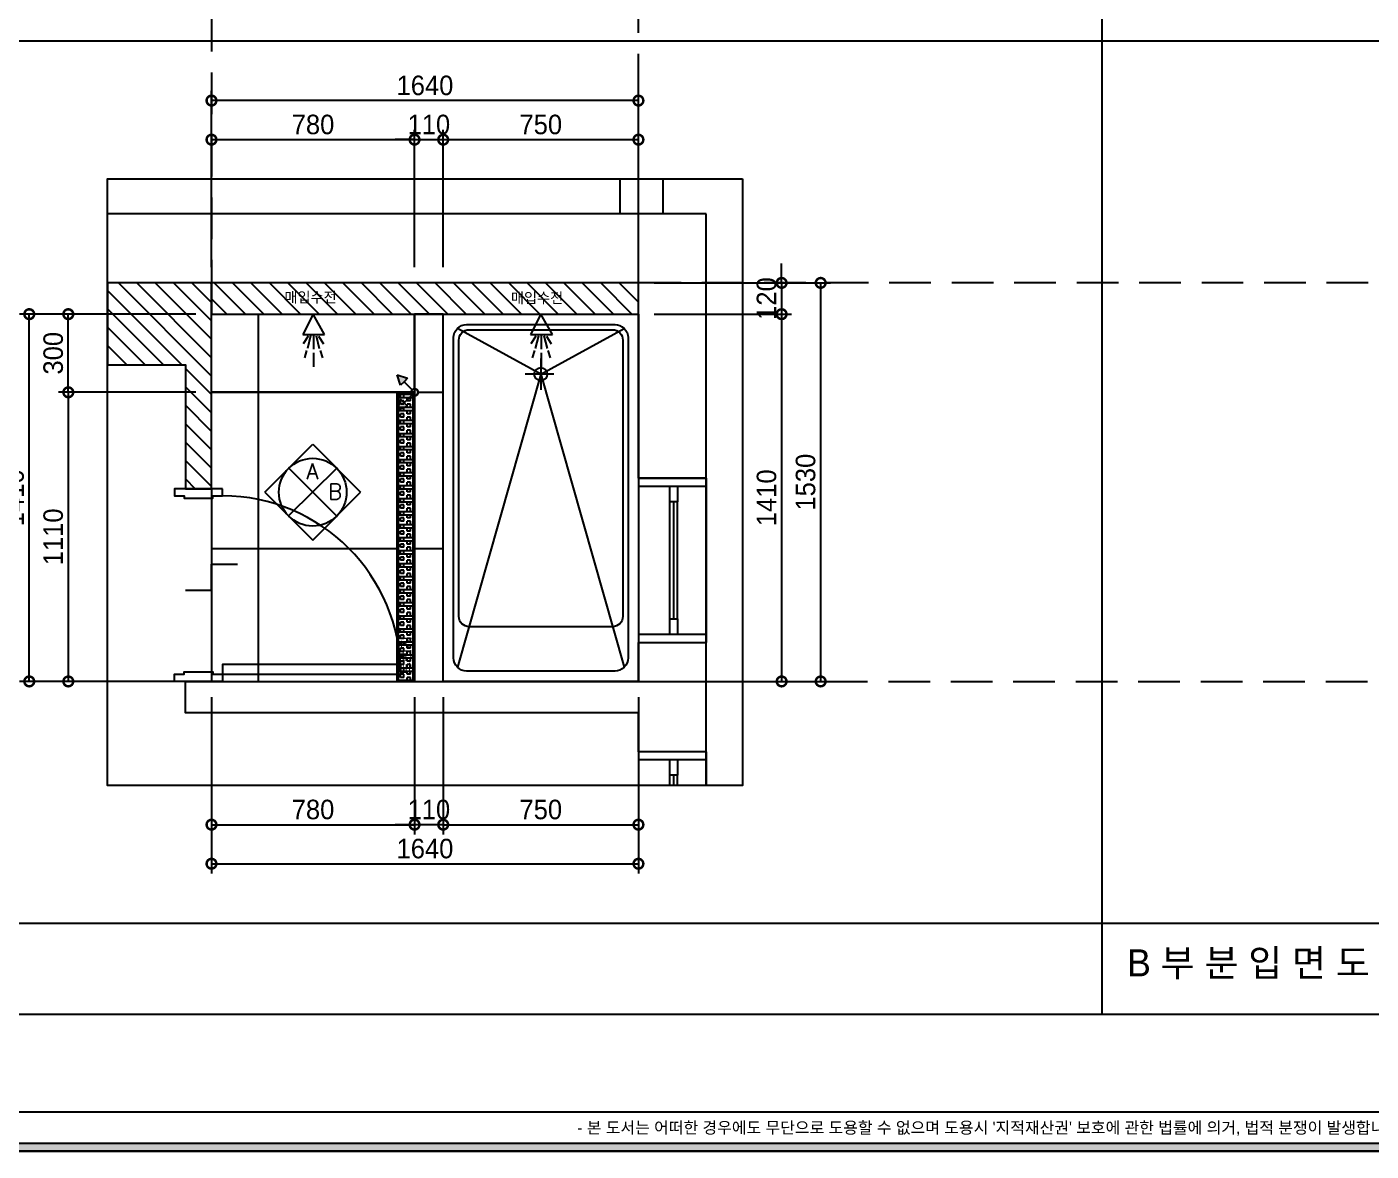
# Model space of a CAD drawing. Header units: inches. Extents: x 45519 to 207552, y -100391 to 47052.
# Drawn here: x 196174 to 201338, y 27647 to 31963 of the extents above; entities that cross this region are included whole.
import ezdxf
from ezdxf.enums import TextEntityAlignment as Align

# ---------------------------------------------------------------- set-up
doc = ezdxf.new("R2010")
doc.units = ezdxf.units.IN
doc.header["$LTSCALE"] = 100
doc.header["$MEASUREMENT"] = 0
doc.header["$PDSIZE"] = 700.071425
doc.linetypes.add('DASHEDX2', pattern=[1.5, 1, -0.5])
doc.linetypes.add('DH-HID2', pattern=[1.2, 0.8, -0.4])
for name, color, linetype in [('0-ELC TEXT', 7, 'Continuous'), ('03-WAL NEW', 3, 'Continuous'), ('07-DIM WAL', 5, 'Continuous'), ('08-HAT', 8, 'Continuous'), ('2-con', 2, 'Continuous'), ('4-win', 4, 'Continuous'), ('7', 7, 'Continuous'), ('BATH', 4, 'Continuous'), ('CO-BATH', 6, 'Continuous'), ('CO-DO-FR', 7, 'Continuous'), ('CO-DOOR', 8, 'Continuous'), ('F-SYM', 7, 'Continuous'), ('fin', 5, 'Continuous'), ('FORM(YOURNAME)-11', 1, 'Continuous'), ('TOILET-1', 6, 'Continuous'), ('TT1', 7, 'Continuous'), ('도면층4', 4, 'Continuous'), ('도면층5', 5, 'Continuous')]:
    doc.layers.add(name, color=color, linetype=linetype)
doc.styles.add('ROMANS', font='romans')
doc.styles.add('YOURNAME', font='HY울릉도M.TTF')
doc.styles.add('스타일1', font='HY울릉도M.TTF')
doc.styles.add('코레일둥고', font='Korail_Round_Gothic_Medium.ttf')
doc.dimstyles.new('30', dxfattribs={"dimscale": 30, "dimtxt": 2.5, "dimasz": 2.5, "dimexe": 1.25, "dimexo": 2, "dimtad": 1, "dimdec": 0, "dimtxsty": '스타일1', "dimblk": 'DOTSMALL', "dimcen": 2.5, "dimclrd": 1, "dimclre": 1, "dimclrt": 7, "dimadec": 0, "dimazin": 0, "dimtfac": 1, "dimtdec": 0, "dimtix": 1, "dimtmove": 0, "dimatfit": 3, "dimldrblk": 'DOTSMALL', "dimfxl": 0, "dimarcsym": 0})

# ---------------------------------------------------------------- blocks, each defined once
blk = doc.blocks.new('AC-8')
at = {"layer": 'BATH'}
for p, q in [((-50.8, 54), (-0.1, 142.7)), ((-0.1, 142.7), (45.4, 54)), ((45.4, 54), (-50.8, 54)), ((-24.7, 46.5), (-46.3, 12.2)), ((-13.5, 47.3), (-27.7, -7.9)), ((-1.6, 49.5), (-1.6, -10.8)), ((10.4, 47.3), (24.5, -7.9)), ((21.6, 46.5), (43.2, 12.2)), ((-31.4, -16.2), (-41.1, -49)), ((-1.6, -27.3), (-1.6, -88.5)), ((28.3, -16.2), (38, -49))]:
    blk.add_line(p, q, dxfattribs=at)
blk = doc.blocks.new('D-002')
at = {"layer": 'CO-DO-FR'}
for points in [[(0, 200), (0, 0), (30, 0), (30, 40), (40, 40), (40, 160), (30, 160), (30, 200), (0, 200)], [(800, 200), (800, 0), (770, 0), (770, 40), (760, 40), (760, 160), (770, 160), (770, 200), (800, 200)]]:
    blk.add_lwpolyline(points, close=True, dxfattribs=at)
at = {"layer": 'CO-DOOR'}
blk.add_lwpolyline([(730, 940), (730, 200), (770, 200), (770, 940)], close=True, dxfattribs=at)
blk.add_arc((770, 200), 740, 90, 180, dxfattribs=at)
blk = doc.blocks.new('FORM-PLAN')
at = {"layer": 'FORM(YOURNAME)-11'}
h = blk.add_hatch(color=256, dxfattribs=at)
h.dxf.hatch_style = 1
h.paths.add_polyline_path([(-71444, 55115), (10556, 55115), (10556, 54915), (-71444, 54915)])
h.paths.add_polyline_path([(-71444, -2085), (10556, -2085), (10556, -2285), (-71444, -2285)])
at = {"layer": 'Defpoints', "color": 158}
blk.add_line((1346, -1285), (-71444, -1285), dxfattribs=at)
for points in [[(-71444, -2285), (10556, -2285), (10556, 55115), (-71444, 55115)], [(-69444, 53115), (-64, 53115), (-64, 1215), (-69444, 1215)]]:
    blk.add_lwpolyline(points, close=True, dxfattribs=at)
at = {"layer": 'FORM(YOURNAME)-11'}
blk.add_lwpolyline([(-71444, -2085), (10556, -2085), (10556, -2285), (-71444, -2285)], close=True, dxfattribs=at)
at = {"layer": 'FORM(YOURNAME)-11', "color": 1, "style": 'YOURNAME'}
blk.add_text("- 본 도서는 어떠한 경우에도 무단으로 도용할 수 없으며 도용시 '지적재산권' 보호에 관한 법률에 의거, 법적 분쟁이 발생합니다.  또한 본 도서에 관한 모든 저작권은 당사에 있습니다. -", height=300, dxfattribs=at).set_placement((-32990, -1685), align=Align.MIDDLE_CENTER)
at = {"layer": 'FORM(YOURNAME)-11', "color": 3, "style": 'YOURNAME'}
for tag, height, p in [('1', 450, (9905, 18188)), ('2', 450, (9905, 17544)), ('3', 450, (9905, 16257)), ('4', 450, (9905, 14326)), ('5', 515, (9905, 12009)), ('6', 515, (9905, 9757)), ('7', 515, (9905, 7504)), ('8', 515, (9905, 5252)), ('9', 515, (9905, 2999)), ('10', 515, (5655, 811)), ('11', 515, (9905, 747)), ('12', 515, (5655, -1441)), ('13', 515, (9905, -1441))]:
    blk.add_attdef(tag, text='', height=height, dxfattribs=at).set_placement(p, align=Align.MIDDLE_RIGHT)
blk = doc.blocks.new('*U427')
at = {"layer": 'F-SYM', "xscale": 0.15, "yscale": 0.15, "zscale": 0.15}
blk.add_blockref('FORM-PLAN', (205518.5, 27989.6), dxfattribs=at)
blk = doc.blocks.new('GHKTKFVY')
h = blk.add_hatch(color=10)
h.dxf.hatch_style = 1
h.paths.add_polyline_path([(196378.3, 77505.4, 1), (196351.5, 77505.4, 1)])
h.paths.add_polyline_path([(196338.1, 77451.8), (196324.7, 77465.2), (196311.3, 77478.6), (196297.9, 77438.4)])
at = {"color": 10}
for p, q in [((196311.3, 77478.6), (196297.9, 77438.4)), ((196324.7, 77465.2), (196311.3, 77478.6)), ((196355.4, 77495.9), (196324.7, 77465.2)), ((196338.1, 77451.8), (196324.7, 77465.2)), ((196297.9, 77438.4), (196338.1, 77451.8))]:
    blk.add_line(p, q, dxfattribs=at)
blk.add_circle((196364.9, 77505.4), 13.4, dxfattribs=at)
blk = doc.blocks.new('_DOTSMALL')
at = {"color": 0, "linetype": 'ByBlock', "const_width": 0.5}
blk.add_lwpolyline([(-0.0625, 0, 1), (0.0625, 0, 1)], format="xyb", close=True, dxfattribs=at)
blk = doc.blocks.new('*D392')
at = {"layer": '07-DIM WAL', "color": 1, "lineweight": -2}
for p, q in [((196883.6, 31040.1), (196883.6, 31717.6)), ((198523.6, 31040.1), (198523.6, 31717.6)), ((198523.6, 31680.1), (196883.6, 31680.1))]:
    blk.add_line(p, q, dxfattribs=at)
at = {"layer": 'Defpoints', "color": 0}
for p in [(196883.6, 31680.1), (196883.6, 30980.1), (198523.6, 30980.1)]:
    blk.add_point(p, dxfattribs=at)
at = {"layer": '07-DIM WAL', "color": 1, "lineweight": -2, "xscale": 75, "yscale": 75, "zscale": 75, "rotation": 180}
blk.add_blockref('_DOTSMALL', (196883.6, 31680.1), dxfattribs=at)
at = {"layer": '07-DIM WAL', "color": 1, "lineweight": -2, "xscale": 75, "yscale": 75, "zscale": 75}
blk.add_blockref('_DOTSMALL', (198523.6, 31680.1), dxfattribs=at)
at = {"layer": '07-DIM WAL', "color": 7, "insert": (197703.6, 31737.9), "char_height": 75, "attachment_point": 5, "style": '스타일1'}
blk.add_mtext('1640', dxfattribs=at)
blk = doc.blocks.new('*D393')
at = {"layer": '07-DIM WAL', "color": 1, "lineweight": -2}
for p, q in [((196883.6, 31040.1), (196883.6, 31567.6)), ((197663.6, 31040.1), (197663.6, 31567.6)), ((196883.6, 31530.1), (197663.6, 31530.1))]:
    blk.add_line(p, q, dxfattribs=at)
at = {"layer": 'Defpoints', "color": 0}
for p in [(197663.6, 31530.1), (196883.6, 30980.1), (197663.6, 30980.1)]:
    blk.add_point(p, dxfattribs=at)
at = {"layer": '07-DIM WAL', "color": 1, "lineweight": -2, "xscale": 75, "yscale": 75, "zscale": 75, "rotation": 180}
blk.add_blockref('_DOTSMALL', (196883.6, 31530.1), dxfattribs=at)
at = {"layer": '07-DIM WAL', "color": 1, "lineweight": -2, "xscale": 75, "yscale": 75, "zscale": 75}
blk.add_blockref('_DOTSMALL', (197663.6, 31530.1), dxfattribs=at)
at = {"layer": '07-DIM WAL', "color": 7, "insert": (197273.6, 31587.9), "char_height": 75, "attachment_point": 5, "style": '스타일1'}
blk.add_mtext('780', dxfattribs=at)
blk = doc.blocks.new('*D394')
at = {"layer": '07-DIM WAL', "color": 1, "lineweight": -2}
for p, q in [((197663.6, 31040.1), (197663.6, 31567.6)), ((197773.6, 31040.1), (197773.6, 31567.6)), ((197663.6, 31530.1), (197588.6, 31530.1)), ((197663.6, 31530.1), (197773.6, 31530.1)), ((197773.6, 31530.1), (197848.6, 31530.1))]:
    blk.add_line(p, q, dxfattribs=at)
at = {"layer": 'Defpoints', "color": 0}
for p in [(197773.6, 31530.1), (197663.6, 30980.1), (197773.6, 30980.1)]:
    blk.add_point(p, dxfattribs=at)
at = {"layer": '07-DIM WAL', "color": 1, "lineweight": -2, "xscale": 75, "yscale": 75, "zscale": 75}
blk.add_blockref('_DOTSMALL', (197663.6, 31530.1), dxfattribs=at)
at = {"layer": '07-DIM WAL', "color": 1, "lineweight": -2, "xscale": 75, "yscale": 75, "zscale": 75, "rotation": 180}
blk.add_blockref('_DOTSMALL', (197773.6, 31530.1), dxfattribs=at)
at = {"layer": '07-DIM WAL', "color": 7, "insert": (197718.6, 31587.9), "char_height": 75, "attachment_point": 5, "style": '스타일1'}
blk.add_mtext('110', dxfattribs=at)
blk = doc.blocks.new('*D395')
at = {"layer": '07-DIM WAL', "color": 1, "lineweight": -2}
for p, q in [((197773.6, 31040.1), (197773.6, 31567.6)), ((198523.6, 31040.1), (198523.6, 31567.6)), ((197773.6, 31530.1), (198523.6, 31530.1))]:
    blk.add_line(p, q, dxfattribs=at)
at = {"layer": 'Defpoints', "color": 0}
for p in [(198523.6, 31530.1), (197773.6, 30980.1), (198523.6, 30980.1)]:
    blk.add_point(p, dxfattribs=at)
at = {"layer": '07-DIM WAL', "color": 1, "lineweight": -2, "xscale": 75, "yscale": 75, "zscale": 75, "rotation": 180}
blk.add_blockref('_DOTSMALL', (197773.6, 31530.1), dxfattribs=at)
at = {"layer": '07-DIM WAL', "color": 1, "lineweight": -2, "xscale": 75, "yscale": 75, "zscale": 75}
blk.add_blockref('_DOTSMALL', (198523.6, 31530.1), dxfattribs=at)
at = {"layer": '07-DIM WAL', "color": 7, "insert": (198148.6, 31587.9), "char_height": 75, "attachment_point": 5, "style": '스타일1'}
blk.add_mtext('750', dxfattribs=at)
blk = doc.blocks.new('*D396')
at = {"layer": '07-DIM WAL', "color": 1, "lineweight": -2}
for p, q in [((198583.6, 30980.1), (199261.1, 30980.1)), ((199223.6, 29450.1), (199223.6, 30980.1)), ((198583.6, 29450.1), (199261.1, 29450.1))]:
    blk.add_line(p, q, dxfattribs=at)
at = {"layer": 'Defpoints', "color": 0}
for p in [(198523.6, 30980.1), (199223.6, 30980.1), (198523.6, 29450.1)]:
    blk.add_point(p, dxfattribs=at)
at = {"layer": '07-DIM WAL', "color": 1, "lineweight": -2, "xscale": 75, "yscale": 75, "zscale": 75}
for p, rotation in [((199223.6, 30980.1), 90), ((199223.6, 29450.1), 270)]:
    blk.add_blockref('_DOTSMALL', p, dxfattribs=dict(at, rotation=rotation))
at = {"layer": '07-DIM WAL', "color": 7, "insert": (199165.9, 30215.1), "char_height": 75, "attachment_point": 5, "rotation": 90, "style": '스타일1'}
blk.add_mtext('1530', dxfattribs=at)
blk = doc.blocks.new('*D397')
at = {"layer": '07-DIM WAL', "color": 1, "lineweight": -2}
for p, q in [((199073.6, 30980.1), (199073.6, 31055.1)), ((198583.6, 30980.1), (199111.1, 30980.1)), ((199073.6, 30980.1), (199073.6, 30860.1)), ((198583.6, 30860.1), (199111.1, 30860.1)), ((199073.6, 30860.1), (199073.6, 30785.1))]:
    blk.add_line(p, q, dxfattribs=at)
at = {"layer": 'Defpoints', "color": 0}
for p in [(198523.6, 30980.1), (198523.6, 30860.1), (199073.6, 30860.1)]:
    blk.add_point(p, dxfattribs=at)
at = {"layer": '07-DIM WAL', "color": 1, "lineweight": -2, "xscale": 75, "yscale": 75, "zscale": 75}
for p, rotation in [((199073.6, 30980.1), 270), ((199073.6, 30860.1), 90)]:
    blk.add_blockref('_DOTSMALL', p, dxfattribs=dict(at, rotation=rotation))
at = {"layer": '07-DIM WAL', "color": 7, "insert": (199015.9, 30920.1), "char_height": 75, "attachment_point": 5, "rotation": 90, "style": '스타일1'}
blk.add_mtext('120', dxfattribs=at)
blk = doc.blocks.new('*D398')
at = {"layer": '07-DIM WAL', "color": 1, "lineweight": -2}
for p, q in [((198583.6, 30860.1), (199111.1, 30860.1)), ((199073.6, 30860.1), (199073.6, 29450.1)), ((198583.6, 29450.1), (199111.1, 29450.1))]:
    blk.add_line(p, q, dxfattribs=at)
at = {"layer": 'Defpoints', "color": 0}
for p in [(198523.6, 30860.1), (198523.6, 29450.1), (199073.6, 29450.1)]:
    blk.add_point(p, dxfattribs=at)
at = {"layer": '07-DIM WAL', "color": 1, "lineweight": -2, "xscale": 75, "yscale": 75, "zscale": 75}
for p, rotation in [((199073.6, 30860.1), 90), ((199073.6, 29450.1), 270)]:
    blk.add_blockref('_DOTSMALL', p, dxfattribs=dict(at, rotation=rotation))
at = {"layer": '07-DIM WAL', "color": 7, "insert": (199015.9, 30155.1), "char_height": 75, "attachment_point": 5, "rotation": 90, "style": '스타일1'}
blk.add_mtext('1410', dxfattribs=at)
blk = doc.blocks.new('*D399')
at = {"layer": '07-DIM WAL', "color": 1, "lineweight": -2}
for p, q in [((196883.6, 29390.1), (196883.6, 28712.6)), ((198523.6, 29390.1), (198523.6, 28712.6)), ((196883.6, 28750.1), (198523.6, 28750.1))]:
    blk.add_line(p, q, dxfattribs=at)
at = {"layer": 'Defpoints', "color": 0}
for p in [(196883.6, 29450.1), (198523.6, 29450.1), (198523.6, 28750.1)]:
    blk.add_point(p, dxfattribs=at)
at = {"layer": '07-DIM WAL', "color": 1, "lineweight": -2, "xscale": 75, "yscale": 75, "zscale": 75, "rotation": 180}
blk.add_blockref('_DOTSMALL', (196883.6, 28750.1), dxfattribs=at)
at = {"layer": '07-DIM WAL', "color": 1, "lineweight": -2, "xscale": 75, "yscale": 75, "zscale": 75}
blk.add_blockref('_DOTSMALL', (198523.6, 28750.1), dxfattribs=at)
at = {"layer": '07-DIM WAL', "color": 7, "insert": (197703.6, 28807.9), "char_height": 75, "attachment_point": 5, "style": '스타일1'}
blk.add_mtext('1640', dxfattribs=at)
blk = doc.blocks.new('*D400')
at = {"layer": '07-DIM WAL', "color": 1, "lineweight": -2}
for p, q in [((196883.6, 29390.1), (196883.6, 28862.6)), ((197663.6, 29390.1), (197663.6, 28862.6)), ((196883.6, 28900.1), (197663.6, 28900.1))]:
    blk.add_line(p, q, dxfattribs=at)
at = {"layer": 'Defpoints', "color": 0}
for p in [(196883.6, 29450.1), (197663.6, 29450.1), (197663.6, 28900.1)]:
    blk.add_point(p, dxfattribs=at)
at = {"layer": '07-DIM WAL', "color": 1, "lineweight": -2, "xscale": 75, "yscale": 75, "zscale": 75, "rotation": 180}
blk.add_blockref('_DOTSMALL', (196883.6, 28900.1), dxfattribs=at)
at = {"layer": '07-DIM WAL', "color": 1, "lineweight": -2, "xscale": 75, "yscale": 75, "zscale": 75}
blk.add_blockref('_DOTSMALL', (197663.6, 28900.1), dxfattribs=at)
at = {"layer": '07-DIM WAL', "color": 7, "insert": (197273.6, 28957.9), "char_height": 75, "attachment_point": 5, "style": '스타일1'}
blk.add_mtext('780', dxfattribs=at)
blk = doc.blocks.new('*D401')
at = {"layer": '07-DIM WAL', "color": 1, "lineweight": -2}
for p, q in [((197663.6, 29390.1), (197663.6, 28862.6)), ((197773.6, 29390.1), (197773.6, 28862.6)), ((197663.6, 28900.1), (197588.6, 28900.1)), ((197773.6, 28900.1), (197663.6, 28900.1)), ((197773.6, 28900.1), (197848.6, 28900.1))]:
    blk.add_line(p, q, dxfattribs=at)
at = {"layer": 'Defpoints', "color": 0}
for p in [(197663.6, 29450.1), (197773.6, 29450.1), (197663.6, 28900.1)]:
    blk.add_point(p, dxfattribs=at)
at = {"layer": '07-DIM WAL', "color": 1, "lineweight": -2, "xscale": 75, "yscale": 75, "zscale": 75}
blk.add_blockref('_DOTSMALL', (197663.6, 28900.1), dxfattribs=at)
at = {"layer": '07-DIM WAL', "color": 1, "lineweight": -2, "xscale": 75, "yscale": 75, "zscale": 75, "rotation": 180}
blk.add_blockref('_DOTSMALL', (197773.6, 28900.1), dxfattribs=at)
at = {"layer": '07-DIM WAL', "color": 7, "insert": (197718.6, 28957.9), "char_height": 75, "attachment_point": 5, "style": '스타일1'}
blk.add_mtext('110', dxfattribs=at)
blk = doc.blocks.new('*D402')
at = {"layer": '07-DIM WAL', "color": 1, "lineweight": -2}
for p, q in [((197773.6, 29390.1), (197773.6, 28862.6)), ((198523.6, 29390.1), (198523.6, 28862.6)), ((197773.6, 28900.1), (198523.6, 28900.1))]:
    blk.add_line(p, q, dxfattribs=at)
at = {"layer": 'Defpoints', "color": 0}
for p in [(197773.6, 29450.1), (198523.6, 29450.1), (198523.6, 28900.1)]:
    blk.add_point(p, dxfattribs=at)
at = {"layer": '07-DIM WAL', "color": 1, "lineweight": -2, "xscale": 75, "yscale": 75, "zscale": 75, "rotation": 180}
blk.add_blockref('_DOTSMALL', (197773.6, 28900.1), dxfattribs=at)
at = {"layer": '07-DIM WAL', "color": 1, "lineweight": -2, "xscale": 75, "yscale": 75, "zscale": 75}
blk.add_blockref('_DOTSMALL', (198523.6, 28900.1), dxfattribs=at)
at = {"layer": '07-DIM WAL', "color": 7, "insert": (198148.6, 28957.9), "char_height": 75, "attachment_point": 5, "style": '스타일1'}
blk.add_mtext('750', dxfattribs=at)
blk = doc.blocks.new('*D403')
at = {"layer": '07-DIM WAL', "color": 1, "lineweight": -2}
for p, q in [((196823.6, 30860.1), (196146.1, 30860.1)), ((196183.6, 29450.1), (196183.6, 30860.1)), ((196823.6, 29450.1), (196146.1, 29450.1))]:
    blk.add_line(p, q, dxfattribs=at)
at = {"layer": 'Defpoints', "color": 0}
for p in [(196183.6, 30860.1), (196883.6, 30860.1), (196883.6, 29450.1)]:
    blk.add_point(p, dxfattribs=at)
at = {"layer": '07-DIM WAL', "color": 1, "lineweight": -2, "xscale": 75, "yscale": 75, "zscale": 75}
for p, rotation in [((196183.6, 30860.1), 90), ((196183.6, 29450.1), 270)]:
    blk.add_blockref('_DOTSMALL', p, dxfattribs=dict(at, rotation=rotation))
at = {"layer": '07-DIM WAL', "color": 7, "insert": (196125.9, 30155.1), "char_height": 75, "attachment_point": 5, "rotation": 90, "style": '스타일1'}
blk.add_mtext('1410', dxfattribs=at)
blk = doc.blocks.new('*D404')
at = {"layer": '07-DIM WAL', "color": 1, "lineweight": -2}
for p, q in [((196823.6, 30860.1), (196296.1, 30860.1)), ((196333.6, 30560.1), (196333.6, 30860.1)), ((196823.6, 30560.1), (196296.1, 30560.1))]:
    blk.add_line(p, q, dxfattribs=at)
at = {"layer": 'Defpoints', "color": 0}
for p in [(196333.6, 30860.1), (196883.6, 30860.1), (196883.6, 30560.1)]:
    blk.add_point(p, dxfattribs=at)
at = {"layer": '07-DIM WAL', "color": 1, "lineweight": -2, "xscale": 75, "yscale": 75, "zscale": 75}
for p, rotation in [((196333.6, 30860.1), 90), ((196333.6, 30560.1), 270)]:
    blk.add_blockref('_DOTSMALL', p, dxfattribs=dict(at, rotation=rotation))
at = {"layer": '07-DIM WAL', "color": 7, "insert": (196275.9, 30710.1), "char_height": 75, "attachment_point": 5, "rotation": 90, "style": '스타일1'}
blk.add_mtext('300', dxfattribs=at)
blk = doc.blocks.new('*D405')
at = {"layer": '07-DIM WAL', "color": 1, "lineweight": -2}
for p, q in [((196823.6, 30560.1), (196296.1, 30560.1)), ((196333.6, 30560.1), (196333.6, 29450.1)), ((196823.6, 29450.1), (196296.1, 29450.1))]:
    blk.add_line(p, q, dxfattribs=at)
at = {"layer": 'Defpoints', "color": 0}
for p in [(196883.6, 30560.1), (196333.6, 29450.1), (196883.6, 29450.1)]:
    blk.add_point(p, dxfattribs=at)
at = {"layer": '07-DIM WAL', "color": 1, "lineweight": -2, "xscale": 75, "yscale": 75, "zscale": 75}
for p, rotation in [((196333.6, 30560.1), 90), ((196333.6, 29450.1), 270)]:
    blk.add_blockref('_DOTSMALL', p, dxfattribs=dict(at, rotation=rotation))
at = {"layer": '07-DIM WAL', "color": 7, "insert": (196275.9, 30005.1), "char_height": 75, "attachment_point": 5, "rotation": 90, "style": '스타일1'}
blk.add_mtext('1110', dxfattribs=at)

msp = doc.modelspace()

# ---------------------------------------------------------------- hatches: boundary and pattern name
at = {"layer": '03-WAL NEW'}
h = msp.add_hatch(dxfattribs=at)
h.set_pattern_fill('_USER', color=256, scale=50, angle=135, pattern_type=0)
h.set_pattern_definition([(135, (222172.437, -126117.78), (-35.355339, -35.355339), [])])
h.paths.add_polyline_path([(196483.6, 30980.1), (196483.6, 30665.1), (196783.6, 30665.1), (196783.6, 30315.1), (196783.6, 30190.1), (196883.6, 30190.1), (196883.6, 30980.1)])
at = {"layer": '08-HAT'}
h = msp.add_hatch(dxfattribs=at)
h.set_pattern_fill('_USER', color=256, scale=50, angle=135, pattern_type=0)
h.set_pattern_definition([(135, (221687.437, -55614.754), (-35.35534, -35.35534), [])])
h.paths.add_polyline_path([(196883.6, 30980.1), (196883.6, 30860.1), (198523.6, 30860.1), (198523.6, 30980.1)])
h = msp.add_hatch(dxfattribs=at)
h.set_pattern_fill('_USER', color=256, scale=600, angle=90, double=1, pattern_type=0)
h.set_pattern_definition([(90, (197663.6, 30560.1), (-600, 4e-14), []), (180, (197663.6, 30560.1), (-7e-14, -600), [])])
h.paths.add_polyline_path([(196883.6, 30560.1), (196883.6, 30190.1), (196883.6, 29450.1), (197595.6, 29450.1), (197595.6, 30560.1)])
h.paths.add_polyline_path([(197273.6, 30860.1), (197317.9, 30782.6), (197233.8, 30782.6), (197273.6, 30860.1), (196883.6, 30860.1), (196883.6, 30560.1), (197595.6, 30560.1), (197650.2, 30560.1, -0.198912), (197654.1, 30569.6), (197623.4, 30600.3), (197610, 30586.9), (197596.6, 30627.1), (197636.8, 30613.7), (197623.4, 30600.3), (197654.1, 30569.6, -0.198912), (197663.6, 30573.5), (197663.6, 30860.1)])
h.paths.add_polyline_path([(197663.6, 30860.1), (197663.6, 30573.5, -1), (197663.6, 30546.7), (197663.6, 29450.1), (197773.6, 29450.1), (197773.6, 30860.1)])
h = msp.add_hatch(dxfattribs=at)
h.set_pattern_fill('BOX', color=256, scale=50, angle=90)
h.set_pattern_definition([(180, (202847.43, -127410.01), (-6e-15, -50), []), (180, (202847.43, -127397.51), (-6e-15, -50), []), (90, (202847.43, -127410.01), (-50, 3e-15), [-12.5, 12.5]), (90, (202834.93, -127410.01), (-50, 3e-15), [-12.5, 12.5]), (90, (202822.43, -127410.01), (-50, 3e-15), [12.5, -12.5]), (90, (202809.93, -127410.01), (-50, 3e-15), [12.5, -12.5]), (180, (202847.43, -127385.01), (-6e-15, -50), [12.5, -12.5]), (180, (202847.43, -127372.51), (-6e-15, -50), [12.5, -12.5])])
h.paths.add_polyline_path([(197658.6, 29455.1), (197658.6, 30555.1), (197600.6, 30555.1), (197600.6, 29455.1)])

# ---------------------------------------------------------------- linework, layer by layer
for p, q in [((200305.4, 28171.8), (200305.4, 35956.8)), ((196883.6, 30190.1), (196883.6, 29450.1)), ((195101.9, 28521.8), (205508.9, 28521.8))]:
    msp.add_line(p, q)
msp.add_lwpolyline([(198923.6, 31380.1), (198923.6, 29050.1), (196483.6, 29050.1), (196483.6, 31380.1)], close=True)
msp.add_lwpolyline([(196783.6, 29800.1), (196883.6, 29800.1), (196883.6, 29900.1), (196983.6, 29900.1)])
at = {"layer": '03-WAL NEW'}
for points in [[(196483.6, 30980.1), (196483.6, 30665.1), (196783.6, 30665.1), (196783.6, 30190.1), (196883.6, 30190.1), (196883.6, 30980.1), (196653.6, 30980.1)], [(197663.6, 30855.1), (197663.6, 30560.1), (196883.6, 30560.1), (196883.6, 30855.1)]]:
    msp.add_lwpolyline(points, dxfattribs=at)
for points in [[(196883.6, 30980.1), (196883.6, 30860.1), (198523.6, 30860.1), (198523.6, 30980.1)], [(197663.6, 30860.1), (197663.6, 29450.1), (197773.6, 29450.1), (197773.6, 30860.1)]]:
    msp.add_lwpolyline(points, close=True, dxfattribs=at)
at = {"layer": '08-HAT', "linetype": 'DH-HID2', "ltscale": 2}
for p, q in [((196883.6, 32988.5), (196883.6, 30980.1)), ((198523.6, 30980.1), (198523.6, 32988.5)), ((201807.1, 30980.1), (198523.6, 30980.1)), ((198523.6, 29450.1), (201807.1, 29450.1))]:
    msp.add_line(p, q, dxfattribs=at)
at = {"layer": '08-HAT'}
msp.add_lwpolyline([(197663.6, 29450.1), (197663.6, 30560.1), (197595.6, 30560.1), (197595.6, 29450.1), (197663.6, 29450.1)], dxfattribs=at)
msp.add_lwpolyline([(197658.6, 29455.1), (197658.6, 30555.1), (197600.6, 30555.1), (197600.6, 29455.1)], close=True, dxfattribs=at)
at = {"layer": '2-con'}
for p, q in [((198783.6, 31245.1), (196483.6, 31245.1)), ((198783.6, 30030.1), (198783.6, 31245.1)), ((198523.6, 30980.1), (196483.6, 30980.1)), ((196483.6, 30665.1), (196483.6, 30980.1)), ((198523.6, 30230.1), (198523.6, 30980.1)), ((198523.6, 30230.1), (198783.6, 30230.1)), ((198523.6, 30230.1), (198783.6, 30230.1)), ((198523.6, 29450.1), (198523.6, 29600.1)), ((198523.6, 29600.1), (198783.6, 29600.1)), ((198523.6, 29600.1), (198783.6, 29600.1)), ((198783.6, 29180.1), (198783.6, 29600.1)), ((198523.6, 29180.1), (198523.6, 29330.1))]:
    msp.add_line(p, q, dxfattribs=at)
msp.add_lwpolyline([(198523.6, 29330.1), (196783.6, 29330.1), (196783.6, 29450.1), (198523.6, 29450.1)], dxfattribs=at)
at = {"layer": '4-win'}
for points in [[(198783.6, 30230.1), (198523.6, 30230.1), (198523.6, 29600.1), (198783.6, 29600.1)], [(198783.6, 30230.1), (198523.6, 30230.1), (198523.6, 30200.1), (198783.6, 30200.1)], [(198783.6, 29630.1), (198523.6, 29630.1), (198523.6, 29600.1), (198783.6, 29600.1)], [(198783.6, 29180.1), (198523.6, 29180.1), (198523.6, 29150.1), (198783.6, 29150.1)]]:
    msp.add_lwpolyline(points, close=True, dxfattribs=at)
msp.add_lwpolyline([(198783.6, 29050.1), (198783.6, 29180.1), (198523.6, 29180.1), (198523.6, 29050.1)], dxfattribs=at)
at = {"layer": 'CO-BATH', "color": 251}
for p, q in [((198148.6, 30630.1), (197828.2, 30805.5)), ((198148.6, 30630.1), (198469, 30805.5)), ((198148.6, 30690.1), (198148.6, 30570.1)), ((198148.6, 30630.1), (197828.2, 29504.8)), ((198198.6, 30630.1), (198088.6, 30630.1)), ((198148.6, 30630.1), (198469, 29504.8))]:
    msp.add_line(p, q, dxfattribs=at)
at = {"layer": 'CO-BATH'}
msp.add_lwpolyline([(197773.6, 29450.1), (197773.6, 30860.1), (198523.6, 30860.1), (198523.6, 29450.1)], close=True, dxfattribs=at)
at = {"layer": 'CO-BATH', "color": 8}
msp.add_lwpolyline([(198173.6, 30820.1), (198433.6, 30820.1, -0.414214), (198483.6, 30770.1), (198483.6, 29540.1, -0.414214), (198433.6, 29490.1), (197863.6, 29490.1, -0.414214), (197813.6, 29540.1), (197813.6, 30770.1, -0.414214), (197863.6, 30820.1), (198173.6, 30820.1)], format="xyb", close=True, dxfattribs=at)
at = {"layer": 'CO-BATH', "color": 251}
msp.add_lwpolyline([(198173.6, 30800.1), (198423.6, 30800.1, -0.414214), (198463.6, 30760.1), (198463.6, 29700.1, -0.414214), (198423.6, 29660.1), (197873.6, 29660.1, -0.414214), (197833.6, 29700.1), (197833.6, 30760.1, -0.414214), (197873.6, 30800.1)], format="xyb", close=True, dxfattribs=at)
msp.add_ellipse((198148.6, 30630.1), major_axis=(-17.7, -17.7), ratio=1, dxfattribs=at)
at = {"layer": 'F-SYM'}
msp.add_line((205508.9, 31908.4), (195101.9, 31908.4), dxfattribs=at)
at = {"layer": 'fin', "color": 4}
for p, q in [((198453.6, 31245.1), (198453.6, 31380.1)), ((198618.6, 31245.1), (198618.6, 31380.1))]:
    msp.add_line(p, q, dxfattribs=at)
at = {"layer": 'TT1'}
for p, q in [((197088.7, 30176.6), (197272.6, 30360.5)), ((197272.6, 30360.5), (197456.4, 30176.6)), ((197364.5, 30268.5), (197180.2, 30087.7)), ((197364.5, 30084.7), (197180.6, 30268.5)), ((197088.7, 30176.6), (197272.6, 29992.8)), ((197272.6, 29992.8), (197456.4, 30176.6))]:
    msp.add_line(p, q, dxfattribs=at)
msp.add_circle((197272.6, 30176.6), 130, dxfattribs=at)
at = {"layer": '도면층4'}
for p, q in [((198783.6, 30230.1), (198783.6, 29600.1)), ((198658.6, 30140.1), (198658.6, 29690.1)), ((198783.6, 29180.1), (198783.6, 29050.1)), ((198658.6, 29090.1), (198658.6, 29050.1))]:
    msp.add_line(p, q, dxfattribs=at)
for points in [[(198643.6, 30200.1), (198673.6, 30200.1), (198673.6, 30140.1), (198643.6, 30140.1)], [(198643.6, 29690.1), (198673.6, 29690.1), (198673.6, 29630.1), (198643.6, 29630.1)], [(198643.6, 29150.1), (198673.6, 29150.1), (198673.6, 29090.1), (198643.6, 29090.1)]]:
    msp.add_lwpolyline(points, close=True, dxfattribs=at)
at = {"layer": '도면층5'}
for p, q in [((198643.6, 29690.1), (198643.6, 30140.1)), ((198673.6, 29690.1), (198673.6, 30140.1)), ((198643.6, 29050.1), (198643.6, 29090.1)), ((198673.6, 29050.1), (198673.6, 29090.1))]:
    msp.add_line(p, q, dxfattribs=at)

# ---------------------------------------------------------------- block references
at = {"xscale": -1, "rotation": 180}
msp.add_blockref('GHKTKFVY', (1298.7, 108065.6), dxfattribs=at)
msp.add_blockref('GHKTKFVY', (1298.7, -46945.3))
at = {"layer": '7'}
msp.add_blockref('*U427', (0, 0), dxfattribs=at)
at = {"layer": 'CO-DOOR', "xscale": 0.9249999999984593, "yscale": 0.9249999999984593, "zscale": 0.9249999999984593, "rotation": 270}
msp.add_blockref('D-002', (196741.1, 30190.1), dxfattribs=at)
at = {"layer": 'TOILET-1', "linetype": 'Continuous', "xscale": -0.873786407766195, "yscale": 0.873786407766195, "zscale": 0.873786407766195}
for p in [(197273.5, 30735.4), (198148.5, 30735.4)]:
    msp.add_blockref('AC-8', p, dxfattribs=at)

# ---------------------------------------------------------------- texts
at = {"layer": '0-ELC TEXT', "color": 7, "linetype": 'DASHEDX2', "style": '코레일둥고'}
for p in [(197163.8, 30905.3), (198033.9, 30902.7)]:
    msp.add_text('매입수전', height=40, dxfattribs=at).set_placement(p)
msp.add_text('트랜치', height=40, rotation=90, dxfattribs=at).set_placement((197648.5, 29474.6))
at = {"layer": '0-ELC TEXT', "style": '코레일둥고'}
msp.add_text('B 부 분 입 면 도', height=103.937, dxfattribs=at).set_placement((200401.2, 28317.6))
at = {"layer": 'TT1', "style": 'ROMANS'}
for s, p in [('A', (197271.2, 30257.2)), ('B', (197358.6, 30179))]:
    msp.add_text(s, height=60, dxfattribs=at).set_placement(p, align=Align.MIDDLE)

# ---------------------------------------------------------------- dimensions: what is measured, and where the dimension line sits
at = {"layer": '07-DIM WAL'}
for base, p1, p2, picture, middle in [((196883.6, 31680.1), (198523.6, 30980.1), (196883.6, 30980.1), '*D392', (197703.6, 31737.9)), ((197663.6, 31530.1), (196883.6, 30980.1), (197663.6, 30980.1), '*D393', (197273.6, 31587.9)), ((197773.6, 31530.1), (197663.6, 30980.1), (197773.6, 30980.1), '*D394', (197718.6, 31587.9)), ((198523.6, 31530.1), (197773.6, 30980.1), (198523.6, 30980.1), '*D395', (198148.6, 31587.9)), ((198523.6, 28750.1), (196883.6, 29450.1), (198523.6, 29450.1), '*D399', (197703.6, 28807.9)), ((197663.6, 28900.1), (196883.6, 29450.1), (197663.6, 29450.1), '*D400', (197273.6, 28957.9)), ((197663.6, 28900.1), (197773.6, 29450.1), (197663.6, 29450.1), '*D401', (197718.6, 28957.9)), ((198523.6, 28900.1), (197773.6, 29450.1), (198523.6, 29450.1), '*D402', (198148.6, 28957.9))]:
    dim = msp.add_linear_dim(base=base, p1=p1, p2=p2, dimstyle='30', dxfattribs=at)
    dim.commit()
    dim.dimension.update_dxf_attribs({"geometry": picture, "text_midpoint": middle})
for base, p1, p2, picture, middle in [((199073.6, 30860.1), (198523.6, 30980.1), (198523.6, 30860.1), '*D397', (199015.9, 30920.1)), ((199223.6, 30980.1), (198523.6, 29450.1), (198523.6, 30980.1), '*D396', (199165.9, 30215.1)), ((196183.6, 30860.1), (196883.6, 29450.1), (196883.6, 30860.1), '*D403', (196125.9, 30155.1)), ((196333.6, 30860.1), (196883.6, 30560.1), (196883.6, 30860.1), '*D404', (196275.9, 30710.1)), ((199073.6, 29450.1), (198523.6, 30860.1), (198523.6, 29450.1), '*D398', (199015.9, 30155.1)), ((196333.6, 29450.1), (196883.6, 30560.1), (196883.6, 29450.1), '*D405', (196275.9, 30005.1))]:
    dim = msp.add_linear_dim(base=base, p1=p1, p2=p2, angle=90, dimstyle='30', dxfattribs=at)
    dim.commit()
    dim.dimension.update_dxf_attribs({"geometry": picture, "text_midpoint": middle})

doc.saveas('drawing.dxf')
